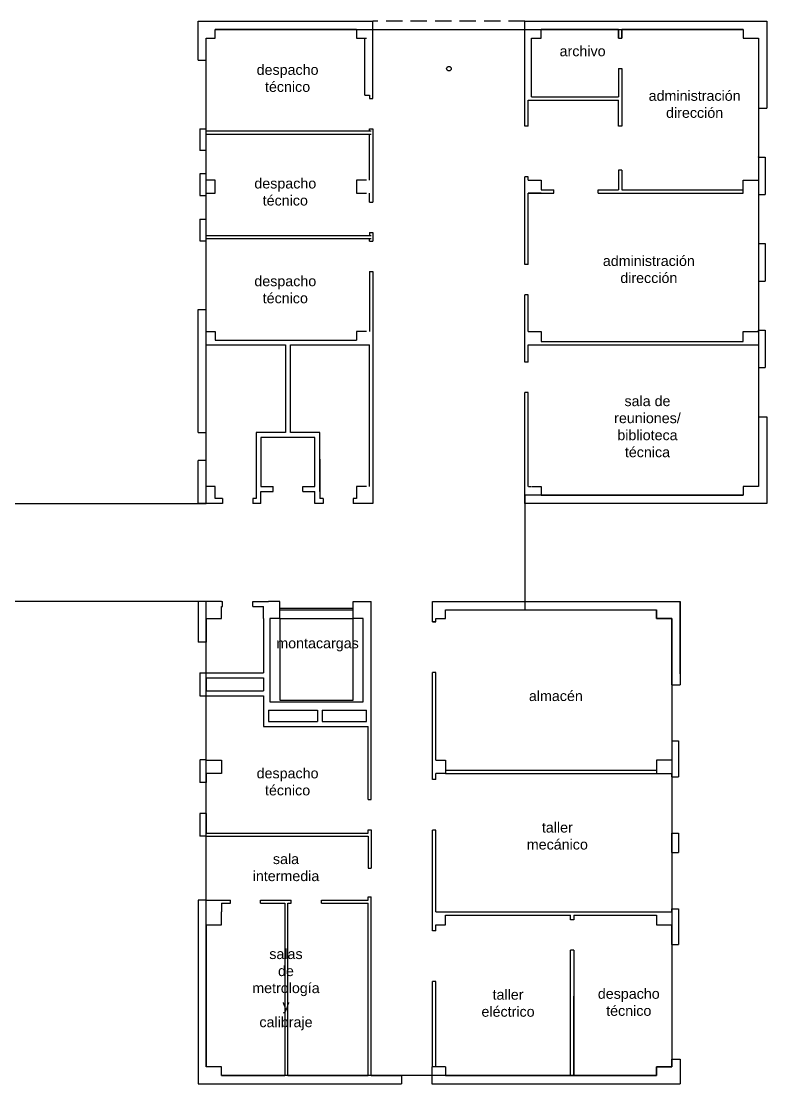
# Model space of a CAD drawing. Header units: metres. Extents: x -28.2 to 30.7, y -16.5 to 16.
# Drawn here: x 7.86 to 30.67, y -16.53 to 15.97 of the extents above; entities that cross this region are included whole.
import ezdxf

# ---------------------------------------------------------------- set-up
doc = ezdxf.new("R2010")
doc.units = ezdxf.units.M
doc.linetypes.add('TRAZOS', pattern=[0.75, 0.5, -0.25])
for name, color, linetype in [('CAPAAUX', 5, 'Continuous'), ('CapaBaliza', 1, 'Continuous'), ('CapaContorn', 7, 'Continuous'), ('CapaParets', 2, 'Continuous')]:
    doc.layers.add(name, color=color, linetype=linetype)

msp = doc.modelspace()

# ---------------------------------------------------------------- linework, layer by layer
at = {"layer": 'CapaBaliza'}
msp.add_circle((20.947, 14.516), 0.0694, dxfattribs=at)
at = {"layer": 'CapaContorn'}
msp.add_lwpolyline([(7.022, 1.218), (13.522, 1.218), (13.522, 15.448), (13.792, 15.448), (13.792, 15.718), (29.952, 15.718), (29.952, 15.448), (30.422, 15.448), (30.422, 1.738), (29.952, 1.738), (29.952, 1.468), (23.272, 1.468), (23.272, -2.032), (27.302, -2.032), (27.302, -2.302), (27.772, -2.302), (27.772, -16.012), (27.302, -16.012), (27.302, -16.282), (13.992, -16.282), (13.992, -16.012), (13.522, -16.012), (13.522, -1.782), (7.022, -1.782)], dxfattribs=at)
at = {"layer": 'CapaParets'}
for p, q in [((13.272, 15.968), (18.622, 15.968)), ((13.272, 14.78), (13.272, 15.968)), ((18.622, 13.606), (18.622, 15.968)), ((23.272, 15.968), (30.672, 15.968)), ((23.272, 13.558), (23.272, 15.968)), ((30.672, 15.968), (30.672, 13.313)), ((18.122, 15.718), (13.792, 15.718)), ((13.792, 15.448), (13.792, 15.718)), ((18.122, 15.718), (18.122, 15.448)), ((26.135, 15.718), (23.772, 15.718)), ((23.772, 15.448), (23.772, 15.718)), ((26.135, 15.718), (26.135, 15.451)), ((26.135, 15.451), (26.135, 15.718)), ((29.952, 15.718), (26.235, 15.718)), ((26.235, 15.718), (26.235, 15.451)), ((26.235, 15.451), (26.235, 15.718)), ((29.952, 15.718), (29.952, 15.448)), ((13.522, 14.78), (13.522, 15.448)), ((13.522, 15.448), (13.792, 15.448)), ((18.122, 15.448), (18.422, 15.448)), ((18.372, 13.706), (18.372, 15.448)), ((23.472, 13.658), (23.472, 15.448)), ((23.472, 15.448), (23.772, 15.448)), ((26.135, 15.451), (26.235, 15.451)), ((29.952, 15.448), (30.422, 15.448)), ((30.422, 15.448), (30.422, 13.313)), ((13.272, 14.78), (13.522, 14.78)), ((26.135, 14.526), (26.235, 14.526)), ((26.135, 14.526), (26.135, 13.656)), ((26.235, 14.526), (26.235, 12.761)), ((18.372, 13.706), (18.522, 13.706)), ((18.522, 13.706), (18.522, 13.606)), ((23.472, 13.656), (26.135, 13.656)), ((18.522, 13.606), (18.622, 13.606)), ((23.272, 12.761), (23.272, 13.558)), ((23.372, 12.761), (23.372, 13.556)), ((23.372, 13.556), (26.135, 13.556)), ((26.135, 12.761), (26.135, 13.556)), ((30.422, 13.313), (30.672, 13.313)), ((13.322, 12.68), (13.522, 12.68)), ((13.322, 12.68), (13.322, 12.018)), ((13.522, 12.618), (13.522, 12.68)), ((18.522, 12.681), (18.622, 12.681)), ((18.522, 12.618), (18.522, 12.681)), ((18.622, 12.681), (18.622, 10.433)), ((23.372, 12.761), (23.272, 12.761)), ((26.235, 12.761), (26.135, 12.761)), ((13.522, 12.618), (18.572, 12.618)), ((13.522, 12.518), (18.572, 12.518)), ((13.522, 12.018), (13.522, 12.518)), ((18.522, 11.111), (18.522, 12.518)), ((13.522, 12.018), (13.322, 12.018)), ((30.422, 11.813), (30.422, 11.818)), ((30.422, 11.813), (30.422, 11.111)), ((30.422, 11.813), (30.622, 11.813)), ((30.422, 11.813), (30.622, 11.813)), ((30.622, 11.813), (30.622, 10.666)), ((26.135, 11.409), (26.135, 10.811)), ((26.235, 11.409), (26.135, 11.409)), ((26.235, 11.409), (26.235, 10.811)), ((13.522, 11.298), (13.322, 11.298)), ((13.322, 11.298), (13.322, 10.638)), ((13.522, 11.111), (13.522, 11.298)), ((13.792, 11.111), (13.522, 11.111)), ((13.792, 10.711), (13.792, 11.111)), ((18.422, 11.111), (18.122, 11.111)), ((18.122, 11.111), (18.122, 10.711)), ((23.272, 8.527), (23.272, 11.211)), ((23.372, 11.211), (23.272, 11.211)), ((23.372, 11.111), (23.372, 11.211)), ((23.372, 11.111), (23.772, 11.111)), ((23.772, 11.111), (23.772, 10.811)), ((29.952, 11.111), (30.422, 11.111)), ((29.952, 10.711), (29.952, 11.111)), ((23.772, 10.811), (24.16, 10.811)), ((24.16, 10.711), (24.16, 10.811)), ((25.51, 10.711), (25.51, 10.811)), ((25.51, 10.811), (26.135, 10.811)), ((26.235, 10.811), (29.952, 10.811)), ((13.322, 10.638), (13.522, 10.638)), ((13.522, 10.638), (13.522, 10.711)), ((13.522, 10.711), (13.792, 10.711)), ((18.122, 10.711), (18.422, 10.711)), ((18.522, 10.433), (18.522, 10.711)), ((18.522, 10.433), (18.622, 10.433)), ((23.372, 8.527), (23.372, 10.711)), ((23.772, 10.711), (23.372, 10.711)), ((23.372, 10.711), (24.16, 10.711)), ((25.51, 10.711), (29.952, 10.711)), ((30.422, 10.666), (30.622, 10.666)), ((13.322, 9.918), (13.522, 9.918)), ((13.322, 9.918), (13.322, 9.256)), ((13.522, 9.418), (13.522, 9.918)), ((18.522, 9.508), (18.622, 9.508)), ((18.522, 9.508), (18.522, 9.418)), ((18.622, 9.508), (18.622, 9.24)), ((13.322, 9.256), (13.522, 9.256)), ((13.522, 9.418), (18.572, 9.418)), ((13.522, 9.318), (18.572, 9.318)), ((13.522, 9.256), (13.522, 9.318)), ((18.522, 9.24), (18.522, 9.318)), ((18.522, 9.24), (18.622, 9.24)), ((30.422, 9.166), (30.622, 9.166)), ((30.422, 9.166), (30.422, 8.768)), ((30.622, 9.166), (30.622, 8.02)), ((23.372, 8.527), (23.272, 8.527)), ((30.422, 8.668), (30.422, 8.02)), ((18.522, 8.315), (18.622, 8.315)), ((18.522, 8.315), (18.522, 6.475)), ((18.622, 8.315), (18.622, 1.218)), ((30.422, 8.02), (30.622, 8.02)), ((30.422, 8.02), (30.622, 8.02)), ((23.372, 7.602), (23.272, 7.602)), ((23.272, 5.538), (23.272, 7.602)), ((23.372, 6.475), (23.372, 7.602)), ((13.272, 7.156), (13.522, 7.156)), ((13.272, 3.388), (13.272, 7.156)), ((13.522, 6.475), (13.522, 7.156)), ((30.422, 6.52), (30.622, 6.52)), ((30.422, 6.475), (30.422, 6.52)), ((30.622, 6.52), (30.622, 5.373)), ((13.522, 6.475), (13.792, 6.475)), ((13.792, 6.475), (13.792, 6.218)), ((13.792, 6.218), (18.122, 6.218)), ((18.422, 6.475), (18.122, 6.475)), ((18.122, 6.475), (18.122, 6.218)), ((23.372, 6.475), (23.772, 6.475)), ((23.772, 6.475), (23.772, 6.175)), ((29.952, 6.175), (29.952, 6.475)), ((29.952, 6.475), (30.422, 6.475)), ((13.522, 6.068), (15.947, 6.068)), ((13.522, 3.388), (13.522, 6.068)), ((15.947, 6.068), (15.947, 3.388)), ((16.097, 6.068), (18.522, 6.068)), ((16.097, 3.388), (16.097, 6.068)), ((18.522, 1.738), (18.522, 6.068)), ((23.372, 5.538), (23.372, 6.075)), ((23.372, 6.075), (30.412, 6.075)), ((23.772, 6.175), (29.952, 6.175)), ((30.412, 6.075), (30.422, 6.065)), ((30.422, 6.065), (30.422, 5.373)), ((23.372, 5.538), (23.272, 5.538)), ((30.422, 5.373), (30.622, 5.373)), ((23.272, 1.218), (23.272, 4.613)), ((23.372, 4.613), (23.272, 4.613)), ((23.372, 1.738), (23.372, 4.613)), ((30.422, 3.873), (30.672, 3.873)), ((30.422, 3.873), (30.422, 1.738)), ((30.672, 3.873), (30.672, 1.218)), ((13.272, 3.388), (13.522, 3.388)), ((15.947, 3.388), (15.047, 3.388)), ((15.047, 3.388), (15.047, 1.588)), ((16.997, 3.388), (16.097, 3.388)), ((16.997, 1.588), (16.997, 3.388)), ((16.847, 3.238), (15.197, 3.238)), ((15.197, 3.238), (15.197, 1.738)), ((16.847, 1.738), (16.847, 3.238)), ((13.272, 1.218), (13.272, 2.528)), ((13.522, 2.528), (13.272, 2.528)), ((13.522, 1.738), (13.522, 2.528)), ((15.047, 2.568), (15.047, 1.368)), ((16.997, 2.568), (16.997, 1.368)), ((13.792, 1.738), (13.522, 1.738)), ((13.792, 1.368), (13.792, 1.738)), ((15.197, 1.738), (15.572, 1.738)), ((15.572, 1.588), (15.572, 1.738)), ((16.472, 1.588), (16.472, 1.738)), ((16.472, 1.738), (16.847, 1.738)), ((18.422, 1.738), (18.122, 1.738)), ((18.122, 1.738), (18.122, 1.368)), ((23.382, 1.738), (23.457, 1.738)), ((23.472, 1.738), (23.772, 1.738)), ((23.772, 1.738), (23.772, 1.468)), ((30.422, 1.738), (29.952, 1.738)), ((29.952, 1.738), (29.952, 1.468)), ((14.022, 1.368), (13.792, 1.368)), ((14.022, 1.368), (14.022, 1.218)), ((14.947, 1.368), (14.947, 1.368)), ((14.947, 1.368), (14.947, 1.218)), ((15.047, 1.368), (14.947, 1.368)), ((15.197, 1.218), (15.197, 1.588)), ((15.197, 1.588), (15.572, 1.588)), ((16.472, 1.588), (16.847, 1.588)), ((16.847, 1.218), (16.847, 1.588)), ((17.097, 1.368), (16.997, 1.368)), ((16.997, 1.368), (16.997, 1.368)), ((17.097, 1.368), (17.097, 1.218)), ((18.122, 1.368), (18.022, 1.368)), ((18.022, 1.368), (18.022, 1.218)), ((23.772, 1.468), (29.952, 1.468)), ((14.022, 1.218), (13.272, 1.218)), ((15.197, 1.218), (14.947, 1.218)), ((17.097, 1.218), (16.847, 1.218)), ((18.622, 1.218), (18.022, 1.218)), ((30.672, 1.218), (23.272, 1.218)), ((13.272, -1.782), (13.272, -3.027)), ((13.992, -1.782), (13.272, -1.782)), ((13.992, -1.782), (14.022, -1.782)), ((13.992, -2.302), (13.992, -1.932)), ((13.992, -1.932), (14.022, -1.932)), ((14.022, -1.932), (14.022, -1.782)), ((14.947, -1.932), (14.947, -1.782)), ((14.947, -1.782), (15.422, -1.782)), ((14.947, -1.932), (14.947, -1.932)), ((14.947, -1.932), (15.272, -1.932)), ((15.272, -2.302), (15.272, -1.932)), ((15.772, -1.782), (15.422, -1.782)), ((15.422, -1.782), (15.422, -1.782)), ((15.772, -2.302), (15.772, -1.782)), ((18.022, -1.782), (18.572, -1.782)), ((18.022, -2.302), (18.022, -1.782)), ((18.572, -5.674), (18.572, -1.782)), ((20.447, -1.782), (28.022, -1.782)), ((20.447, -2.402), (20.447, -1.782)), ((28.022, -3.992), (28.022, -1.782)), ((28.022, -1.782), (28.022, -4.326)), ((15.772, -1.982), (18.022, -1.982)), ((15.772, -2.032), (18.022, -2.032)), ((20.847, -2.032), (27.302, -2.032)), ((20.847, -2.302), (20.847, -2.032)), ((27.302, -2.302), (27.302, -2.032)), ((13.522, -2.302), (13.522, -3.027)), ((13.522, -2.302), (13.992, -2.302)), ((15.272, -2.302), (15.272, -3.967)), ((15.472, -2.302), (15.472, -4.852)), ((15.772, -2.302), (15.472, -2.302)), ((15.772, -2.302), (15.772, -4.802)), ((15.772, -2.302), (18.022, -2.302)), ((18.022, -4.802), (18.022, -2.302)), ((18.322, -2.302), (18.022, -2.302)), ((18.322, -4.852), (18.322, -2.302)), ((20.547, -2.402), (20.447, -2.402)), ((20.447, -2.402), (20.547, -2.402)), ((20.447, -2.402), (20.547, -2.402)), ((20.547, -2.302), (20.847, -2.302)), ((20.547, -2.402), (20.547, -2.302)), ((27.772, -2.302), (27.302, -2.302)), ((27.772, -3.992), (27.772, -2.302)), ((27.772, -4.326), (27.772, -2.302)), ((13.522, -3.027), (13.272, -3.027)), ((13.322, -3.967), (13.522, -3.967)), ((13.322, -3.967), (13.322, -4.667)), ((13.522, -3.967), (15.272, -3.967)), ((13.522, -3.967), (13.522, -3.967)), ((13.522, -4.117), (15.272, -4.117)), ((13.522, -4.117), (13.522, -4.517)), ((15.272, -4.117), (15.272, -4.517)), ((18.572, -5.674), (18.572, -4.057)), ((20.447, -7.222), (20.447, -3.952)), ((20.547, -3.952), (20.447, -3.952)), ((20.547, -6.639), (20.547, -3.952)), ((13.522, -4.517), (15.272, -4.517)), ((18.572, -7.837), (18.572, -4.417)), ((27.772, -4.326), (28.022, -4.326)), ((27.772, -4.326), (27.972, -4.326)), ((13.322, -4.667), (13.522, -4.667)), ((13.322, -4.667), (15.272, -4.667)), ((15.272, -4.667), (15.272, -5.602)), ((15.472, -4.852), (18.322, -4.852)), ((15.772, -4.802), (18.022, -4.802)), ((15.422, -5.102), (16.922, -5.102)), ((15.422, -5.102), (15.422, -5.452)), ((16.922, -5.102), (16.922, -5.452)), ((17.072, -5.102), (17.072, -5.452)), ((17.072, -5.102), (18.422, -5.102)), ((18.422, -5.452), (18.422, -5.102)), ((15.422, -5.452), (16.922, -5.452)), ((17.072, -5.452), (18.422, -5.452)), ((15.272, -5.602), (18.472, -5.602)), ((18.472, -5.674), (18.472, -5.602)), ((18.472, -7.837), (18.472, -5.602)), ((27.772, -6.046), (27.772, -6.046)), ((27.772, -6.046), (27.972, -6.046)), ((27.772, -6.046), (27.972, -6.046)), ((27.772, -6.046), (27.772, -6.082)), ((27.972, -6.046), (27.972, -7.142)), ((27.772, -6.182), (27.772, -6.639)), ((13.522, -6.619), (13.322, -6.619)), ((13.322, -6.631), (13.322, -7.321)), ((13.522, -6.619), (13.522, -6.639)), ((13.522, -6.639), (13.992, -6.639)), ((13.992, -6.639), (13.992, -7.039)), ((20.547, -6.639), (20.847, -6.639)), ((20.847, -6.639), (20.847, -7.039)), ((27.772, -6.639), (27.302, -6.639)), ((27.302, -6.639), (27.302, -7.039)), ((13.992, -7.039), (13.522, -7.039)), ((13.522, -7.039), (13.522, -7.321)), ((20.547, -7.222), (20.547, -7.039)), ((20.847, -7.039), (20.547, -7.039)), ((20.847, -6.939), (27.302, -6.939)), ((20.847, -7.039), (27.302, -7.039)), ((27.302, -7.039), (27.772, -7.039)), ((27.772, -7.142), (27.772, -7.039)), ((27.772, -7.142), (27.972, -7.142)), ((13.522, -7.321), (13.322, -7.321)), ((20.547, -7.222), (20.447, -7.222)), ((18.472, -7.837), (18.572, -7.837)), ((13.522, -8.261), (13.322, -8.261)), ((13.322, -8.261), (13.322, -8.962)), ((13.522, -8.261), (13.522, -8.862)), ((18.472, -8.862), (18.472, -8.762)), ((18.472, -8.762), (18.572, -8.762)), ((18.472, -8.762), (18.572, -8.762)), ((18.572, -8.762), (18.572, -9.937)), ((20.447, -11.675), (20.447, -8.772)), ((20.547, -8.772), (20.447, -8.772)), ((20.547, -11.275), (20.547, -8.772)), ((13.522, -8.962), (13.322, -8.962)), ((13.522, -8.862), (18.472, -8.862)), ((13.522, -8.962), (18.472, -8.962)), ((18.472, -8.962), (18.472, -9.937)), ((27.772, -8.862), (27.972, -8.862)), ((27.772, -9.459), (27.772, -8.862)), ((27.972, -8.862), (27.972, -9.459)), ((27.772, -9.459), (27.972, -9.459)), ((18.472, -9.937), (18.572, -9.937)), ((20.447, -11.858), (20.447, -10.569)), ((13.272, -10.912), (13.272, -16.532)), ((13.522, -10.912), (13.272, -10.912)), ((13.522, -10.912), (13.522, -10.912)), ((13.522, -10.912), (14.26, -10.912)), ((13.992, -11.012), (13.992, -11.275)), ((13.992, -11.012), (14.26, -11.012)), ((14.26, -11.012), (14.26, -10.912)), ((15.185, -11.012), (15.185, -10.912)), ((15.185, -10.912), (16.122, -10.912)), ((15.185, -11.012), (15.922, -11.012)), ((15.922, -11.012), (15.922, -16.282)), ((16.022, -16.282), (16.022, -11.012)), ((16.022, -11.012), (16.122, -11.012)), ((16.122, -11.012), (16.122, -10.912)), ((16.122, -11.012), (16.122, -10.912)), ((17.047, -11.012), (17.047, -10.912)), ((17.047, -10.912), (18.472, -10.912)), ((17.047, -11.012), (18.472, -11.012)), ((18.472, -10.912), (18.472, -10.812)), ((18.472, -10.812), (18.572, -10.812)), ((18.472, -10.812), (18.572, -10.812)), ((18.472, -16.282), (18.472, -11.012)), ((18.572, -16.282), (18.572, -10.812)), ((13.992, -11.675), (13.992, -11.275)), ((13.992, -11.275), (13.992, -11.275)), ((20.547, -11.275), (27.772, -11.275)), ((27.302, -11.372), (27.302, -11.675)), ((27.772, -11.272), (27.772, -11.179)), ((27.772, -11.179), (27.972, -11.179)), ((27.972, -11.179), (27.972, -12.275)), ((13.522, -11.675), (13.522, -16.012)), ((13.522, -11.675), (13.992, -11.675)), ((20.547, -11.675), (20.847, -11.675)), ((20.547, -11.858), (20.547, -11.675)), ((20.847, -11.375), (24.672, -11.375)), ((20.847, -11.675), (20.847, -11.375)), ((24.672, -11.518), (24.672, -11.375)), ((24.772, -11.518), (24.672, -11.518)), ((24.772, -11.375), (24.772, -11.518)), ((24.772, -11.375), (27.302, -11.375)), ((27.302, -11.675), (27.772, -11.675)), ((27.772, -12.275), (27.772, -11.675)), ((20.547, -11.858), (20.447, -11.858)), ((27.772, -12.275), (27.972, -12.275)), ((24.672, -16.282), (24.672, -12.443)), ((24.772, -12.443), (24.672, -12.443)), ((24.772, -12.443), (24.772, -16.282)), ((20.447, -16.012), (20.447, -13.408)), ((20.547, -13.408), (20.447, -13.408)), ((20.547, -16.012), (20.547, -13.408)), ((24.772, -16.282), (24.772, -13.855)), ((27.772, -16.012), (27.772, -15.775)), ((27.772, -15.775), (28.022, -15.775)), ((28.022, -15.775), (28.022, -16.532)), ((13.992, -16.012), (13.522, -16.012)), ((13.992, -16.282), (13.992, -16.012)), ((20.422, -16.012), (20.422, -16.532)), ((20.847, -16.012), (20.422, -16.012)), ((20.847, -16.012), (20.847, -16.282)), ((27.302, -16.282), (27.302, -16.012)), ((27.302, -16.012), (27.772, -16.012)), ((13.272, -16.532), (19.497, -16.532)), ((13.992, -16.282), (15.922, -16.282)), ((16.022, -16.282), (18.472, -16.282)), ((18.572, -16.282), (19.497, -16.282)), ((19.497, -16.282), (19.497, -16.532)), ((20.422, -16.532), (28.022, -16.532)), ((20.422, -16.532), (20.872, -16.532)), ((20.847, -16.282), (27.302, -16.282))]:
    msp.add_line(p, q, dxfattribs=at)
at = {"layer": 'CapaParets', "linetype": 'TRAZOS'}
msp.add_line((23.272, 15.968), (18.622, 15.968), dxfattribs=at)
at = {"layer": 'CapaParets', "color": 1}
msp.add_line((15.772, -4.802), (18.022, -4.802), dxfattribs=at)

# ---------------------------------------------------------------- texts
at = {"layer": 'CAPAAUX', "char_height": 0.3125, "attachment_point": 2}
for s, insert, width in [('\\fArial|b0|i0|c0|p34;archivo', (25.037, 15.211), 1.5019), ('\\fArial|b0|i0|c0|p34;despacho técnico', (16.01, 14.641), 1.5019), ('{\\fArial|b0|i0|c0|p34;administración\\Pdirección}', (28.465, 13.847), 1.5019), ('\\fArial|b0|i0|c0|p34;despacho técnico', (15.94, 11.165), 1.5019), ('{\\fArial|b0|i0|c0|p34;administración\\Pdirección}', (27.064, 8.795), 1.5019), ('\\fArial|b0|i0|c0|p34;despacho técnico', (15.94, 8.176), 1.5019), ('\\fArial|b0|i0|c0|p34;sala de reuniones/\\Pbiblioteca técnica', (27.022, 4.508), 1.5019), ('\\fArial|b0|i0|c0|p34;montacargas', (16.927, -2.9), 1.50191), ('\\fArial|b0|i0|c0|p34;almacén', (24.219, -4.513), 1.5019), ('\\fArial|b0|i0|c0|p34;despacho técnico', (16.01, -6.878), 1.5019), ('{\\fArial|b0|i0|c0|p34;taller mecánico}', (24.264, -8.535), 1.5019), ('\\fArial|b0|i0|c0|p34;sala intermedia', (15.962, -9.5), 1.5019), ('\\fArial|b0|i0|c0|p34;salas de metrología y calibraje', (15.961, -12.405), 1.5019), ('\\fArial|b0|i0|c0|p34;taller eléctrico', (22.756, -13.649), 1.5019), ('\\fArial|b0|i0|c0|p34;despacho técnico', (26.45, -13.621), 1.5019)]:
    msp.add_mtext(s, dxfattribs=dict(at, insert=insert, width=width))

doc.saveas('drawing.dxf')
